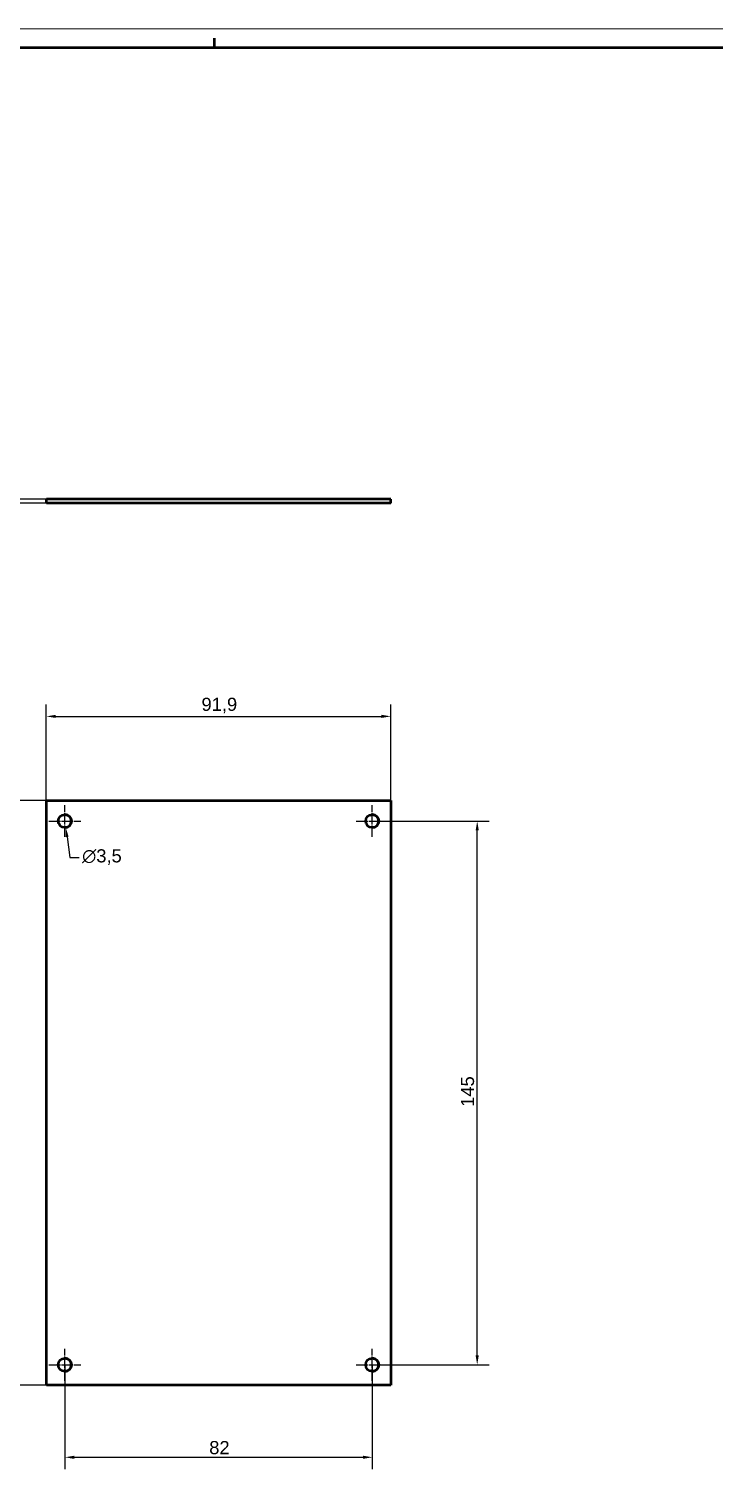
# Model space of a CAD drawing. Extents: x 0 to 841, y 0 to 594.
# Drawn here: x 371.6 to 554.4, y 209.9 to 594 of the extents above; entities that cross this region are included whole.
import ezdxf

# ---------------------------------------------------------------- set-up
doc = ezdxf.new("R2010")
doc.units = 0
doc.linetypes.add('CHAIN', pattern=[0.3543, 0.2362, -0.0295, 0.0591, -0.0295])
doc.layers.get('0').update_dxf_attribs({"lineweight": 25})
for name, color, linetype, lineweight in [('Centro(ISO)', 179, 'CHAIN', 25), ('Geometria schizzo(ISO)', 7, 'Continuous', 50), ('Quote(ISO)', 7, 'Continuous', 25), ('Spigoli visibili(ISO)', 7, 'Continuous', 50)]:
    doc.layers.add(name, color=color, linetype=linetype, lineweight=lineweight)
doc.styles.add('DEFAULT-ISO~0', font='ARIAL.TTF')
doc.dimstyles.new('DEFAULT-ISO-Metodo 1b', dxfattribs={"dimtxt": 3.5, "dimasz": 2.5, "dimexe": 3.175, "dimexo": 0, "dimgap": 0.762, "dimtad": 1, "dimtoh": 1, "dimrnd": 1e-08, "dimtxsty": 'DEFAULT-ISO~0', "dimcen": 0.09, "dimdle": 10, "dimclrd": 2, "dimclre": 2, "dimclrt": 6, "dimazin": 2, "dimtfac": 0.714286, "dimtofl": 0, "dimtmove": 0, "dimatfit": 3, "dimfxl": 0, "dimtolj": 1, "dimlwd": 25, "dimlwe": 25, "dimarcsym": 0})

# ---------------------------------------------------------------- blocks, each defined once
blk = doc.blocks.new('Bordi A1')
at = {"layer": 'Geometria schizzo(ISO)', "color": 4, "lineweight": 18}
blk.add_line((0, 594), (841, 594), dxfattribs=at)
at = {"layer": 'Geometria schizzo(ISO)'}
for p, q in [((5, 589), (836, 589)), ((421, 591.5), (421, 589))]:
    blk.add_line(p, q, dxfattribs=at)
blk = doc.blocks.new('*D69')
at = {"layer": 'Defpoints', "color": 0, "linetype": 'Continuous'}
for p in [(468.14, 410.64), (376.24, 388.18), (468.14, 388.18)]:
    blk.add_point(p, dxfattribs=at)
at = {"layer": 'Quote(ISO)', "color": 2, "linetype": 'Continuous', "lineweight": 25}
for p, q in [((376.24, 388.18), (376.24, 413.82)), ((468.14, 388.18), (468.14, 413.82)), ((378.74, 410.64), (465.64, 410.64))]:
    blk.add_line(p, q, dxfattribs=at)
at = {"layer": 'Quote(ISO)', "color": 2, "linetype": 'Continuous'}
for points in [[(378.74, 411.06), (378.74, 410.23), (376.24, 410.64)], [(465.64, 411.06), (465.64, 410.23), (468.14, 410.64)]]:
    blk.add_solid(points, dxfattribs=at)
at = {"layer": 'Quote(ISO)', "color": 6, "linetype": 'Continuous', "lineweight": 25, "insert": (417.64, 415.61), "char_height": 3.5, "attachment_point": 1, "style": 'DEFAULT-ISO~0'}
blk.add_mtext('\\A1;91,9', dxfattribs=at)
blk = doc.blocks.new('*D70')
at = {"layer": 'Defpoints', "color": 0, "linetype": 'Continuous'}
for p in [(376.24, 388.18), (348.24, 232.28), (376.24, 232.28)]:
    blk.add_point(p, dxfattribs=at)
at = {"layer": 'Quote(ISO)', "color": 2, "linetype": 'Continuous', "lineweight": 25}
for p, q in [((376.24, 388.18), (345.07, 388.18)), ((348.24, 385.68), (348.24, 234.78)), ((376.24, 232.28), (345.07, 232.28))]:
    blk.add_line(p, q, dxfattribs=at)
at = {"layer": 'Quote(ISO)', "color": 2, "linetype": 'Continuous'}
for points in [[(347.82, 385.68), (348.66, 385.68), (348.24, 388.18)], [(347.82, 234.78), (348.66, 234.78), (348.24, 232.28)]]:
    blk.add_solid(points, dxfattribs=at)
at = {"layer": 'Quote(ISO)', "color": 6, "linetype": 'Continuous', "lineweight": 25, "insert": (343.27, 304.48), "char_height": 3.5, "attachment_point": 1, "rotation": 90, "style": 'DEFAULT-ISO~0'}
blk.add_mtext('\\A1;155,9', dxfattribs=at)
blk = doc.blocks.new('*D71')
at = {"layer": 'Defpoints', "color": 0, "linetype": 'Continuous'}
for p in [(463.19, 382.73), (491.19, 382.73), (463.19, 237.73)]:
    blk.add_point(p, dxfattribs=at)
at = {"layer": 'Quote(ISO)', "color": 2, "linetype": 'Continuous', "lineweight": 25}
for p, q in [((463.19, 382.73), (494.37, 382.73)), ((491.19, 240.23), (491.19, 380.23)), ((463.19, 237.73), (494.37, 237.73))]:
    blk.add_line(p, q, dxfattribs=at)
at = {"layer": 'Quote(ISO)', "color": 2, "linetype": 'Continuous'}
for points in [[(490.77, 380.23), (491.61, 380.23), (491.19, 382.73)], [(490.77, 240.23), (491.61, 240.23), (491.19, 237.73)]]:
    blk.add_solid(points, dxfattribs=at)
at = {"layer": 'Quote(ISO)', "color": 6, "linetype": 'Continuous', "lineweight": 25, "insert": (486.85, 306.51), "char_height": 3.5, "attachment_point": 1, "rotation": 90, "style": 'DEFAULT-ISO~0'}
blk.add_mtext('\\A1;145', dxfattribs=at)
blk = doc.blocks.new('*D72')
at = {"layer": 'Defpoints', "color": 0, "linetype": 'Continuous'}
for p in [(381.19, 237.73), (463.19, 237.73), (463.19, 213.06)]:
    blk.add_point(p, dxfattribs=at)
at = {"layer": 'Quote(ISO)', "color": 2, "linetype": 'Continuous', "lineweight": 25}
for p, q in [((381.19, 237.73), (381.19, 209.88)), ((463.19, 237.73), (463.19, 209.88)), ((383.69, 213.06), (460.69, 213.06))]:
    blk.add_line(p, q, dxfattribs=at)
at = {"layer": 'Quote(ISO)', "color": 2, "linetype": 'Continuous'}
for points in [[(383.69, 213.48), (383.69, 212.64), (381.19, 213.06)], [(460.69, 213.48), (460.69, 212.64), (463.19, 213.06)]]:
    blk.add_solid(points, dxfattribs=at)
at = {"layer": 'Quote(ISO)', "color": 6, "linetype": 'Continuous', "lineweight": 25, "insert": (419.7, 217.39), "char_height": 3.5, "attachment_point": 1, "style": 'DEFAULT-ISO~0'}
blk.add_mtext('\\A1;82', dxfattribs=at)
blk = doc.blocks.new('*D73')
at = {"layer": 'Defpoints', "color": 0, "linetype": 'Continuous'}
for p in [(356.14, 467.54), (376.24, 468.54), (376.24, 467.54)]:
    blk.add_point(p, dxfattribs=at)
at = {"layer": 'Quote(ISO)', "color": 2, "linetype": 'Continuous', "lineweight": 25}
for p, q in [((356.14, 471.04), (356.14, 473.54)), ((376.24, 468.54), (352.97, 468.54)), ((376.24, 467.54), (352.97, 467.54)), ((356.14, 465.04), (356.14, 462.54))]:
    blk.add_line(p, q, dxfattribs=at)
at = {"layer": 'Quote(ISO)', "color": 2, "linetype": 'Continuous'}
for points in [[(355.73, 471.04), (356.56, 471.04), (356.14, 468.54)], [(355.73, 465.04), (356.56, 465.04), (356.14, 467.54)]]:
    blk.add_solid(points, dxfattribs=at)
at = {"layer": 'Quote(ISO)', "color": 6, "linetype": 'Continuous', "lineweight": 25, "insert": (351.87, 467.4), "char_height": 3.5, "attachment_point": 1, "rotation": 89.9962, "style": 'DEFAULT-ISO~0'}
blk.add_mtext('\\A1;1', dxfattribs=at)
blk = doc.blocks.new('*D94')
at = {"layer": 'Defpoints', "color": 0, "linetype": 'Continuous'}
for p in [(380.95, 384.46), (381.43, 380.99)]:
    blk.add_point(p, dxfattribs=at)
at = {"layer": 'Quote(ISO)', "color": 2, "linetype": 'Continuous', "lineweight": 25}
for p, q in [((381.1, 382.73), (381.28, 382.73)), ((381.19, 382.64), (381.19, 382.82)), ((381.77, 378.52), (382.52, 373.04)), ((382.52, 373.04), (385.02, 373.04))]:
    blk.add_line(p, q, dxfattribs=at)
at = {"layer": 'Quote(ISO)', "color": 2, "linetype": 'Continuous'}
blk.add_solid([(382.18, 378.57), (381.35, 378.46), (381.43, 380.99)], dxfattribs=at)
at = {"layer": 'Quote(ISO)', "color": 6, "linetype": 'Continuous', "lineweight": 25, "insert": (385.78, 375.2), "char_height": 3.5, "attachment_point": 1, "style": 'DEFAULT-ISO~0'}
blk.add_mtext('\\A1;∅3,5', dxfattribs=at)

msp = doc.modelspace()

# ---------------------------------------------------------------- linework, layer by layer
at = {"layer": 'Centro(ISO)', "linetype": 'CHAIN', "ltscale": 9.445163}
for p, q in [((381.191, 378.478), (381.191, 386.978)), ((463.191, 378.478), (463.191, 386.978)), ((376.941, 382.728), (385.441, 382.728)), ((458.941, 382.728), (467.441, 382.728)), ((381.191, 233.478), (381.191, 241.978)), ((463.191, 233.478), (463.191, 241.978)), ((376.941, 237.728), (385.441, 237.728)), ((458.941, 237.728), (467.441, 237.728))]:
    msp.add_line(p, q, dxfattribs=at)
at = {"layer": 'Spigoli visibili(ISO)'}
for p, q in [((376.241, 467.538), (376.241, 468.538)), ((468.141, 468.532), (376.241, 468.538)), ((468.141, 467.532), (376.241, 467.538)), ((468.141, 467.532), (468.141, 468.532)), ((376.241, 232.278), (376.241, 388.178)), ((376.241, 388.178), (376.241, 388.178)), ((376.241, 232.278), (376.241, 388.178)), ((376.241, 388.178), (468.141, 388.178)), ((468.141, 388.178), (468.141, 232.278)), ((376.241, 232.278), (376.241, 232.278)), ((468.141, 232.278), (376.241, 232.278))]:
    msp.add_line(p, q, dxfattribs=at)
for centre in [(381.191, 382.728), (463.191, 382.728), (381.191, 237.728), (463.191, 237.728)]:
    msp.add_circle(centre, 1.75, dxfattribs=at)
for centre in [(381.191, 382.728), (463.191, 382.728), (381.191, 237.728), (463.191, 237.728)]:
    msp.add_arc(centre, 1.75, 270.00107, 89.99893, dxfattribs=at)

# ---------------------------------------------------------------- block references
msp.add_blockref('Bordi A1', (0, 0))

# ---------------------------------------------------------------- dimensions: what is measured, and where the dimension line sits
at = {"layer": 'Quote(ISO)', "color": 2, "linetype": 'Continuous', "lineweight": 25}
for base, p1, p2, angle, override, picture, middle in [((356.142, 467.54), (376.241, 468.538), (376.241, 467.538), 89.99625, {"dimtoh": 0, "dimdec": 2, "dimtp": 0, "dimtm": 0, "dimtdec": 2}, '*D73', (356.142, 468.04)), ((468.141, 410.642), (376.241, 388.178), (468.141, 388.178), 0, {"dimtoh": 0, "dimdec": 2, "dimtp": 0, "dimtm": 0, "dimtdec": 2}, '*D69', (422.191, 410.642)), ((348.241, 232.278), (376.241, 388.178), (376.241, 232.278), 270, {"dimtoh": 0, "dimdec": 2, "dimtp": 0, "dimtm": 0, "dimtdec": 2, "dimtmove": 1}, '*D70', (348.241, 310.228)), ((491.191, 382.728), (463.191, 237.728), (463.191, 382.728), 90, {"dimtoh": 0, "dimdec": 2, "dimtp": 0, "dimtm": 0, "dimtdec": 2, "dimtmove": 1}, '*D71', (491.191, 310.228)), ((463.191, 213.059), (381.191, 237.728), (463.191, 237.728), 180, {"dimdec": 2, "dimtp": 0, "dimtm": 0, "dimtdec": 2}, '*D72', (422.191, 213.059))]:
    dim = msp.add_linear_dim(base=base, p1=p1, p2=p2, angle=angle, dimstyle='DEFAULT-ISO-Metodo 1b', override=override, dxfattribs=at)
    dim.commit()
    dim.dimension.update_dxf_attribs({"geometry": picture, "text_midpoint": middle, "dimtype": 160})
dim = msp.add_diameter_dim_2p(p1=(380.954, 384.462), p2=(381.428, 380.994), dimstyle='DEFAULT-ISO-Metodo 1b', override={"dimtad": 0, "dimtih": 1, "dimdec": 2, "dimtp": 0, "dimtm": 0, "dimtdec": 2, "dimatfit": 2}, dxfattribs=at)
dim.commit()
dim.dimension.update_dxf_attribs({"geometry": '*D94', "text_midpoint": (390.88, 373.039), "dimtype": 163})

doc.saveas('drawing.dxf')
